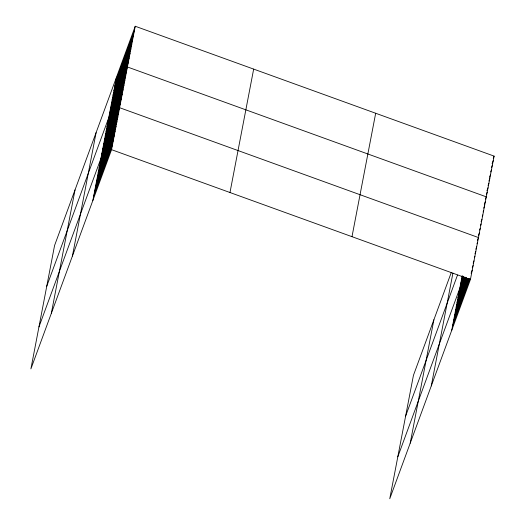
<?xml version="1.0" encoding="UTF-8"?>
<svg xmlns="http://www.w3.org/2000/svg" width="525" height="525" viewBox="0 0 525 525"><rect width="100%" height="100%" fill="white"/><g stroke="black" fill="none" stroke-linecap="round" stroke-linejoin="round"><path stroke-width="0.79" d="M51.338 313.327L75.022 189.906M72.404 256.075L96.088 132.654M92.846 200.504L116.53 77.09M135.24 26.25L54.58 245.47L30.896 368.891L111.556 149.671L135.24 26.25L494.104 156.109L470.42 279.53L389.76 498.75L413.444 375.329L451.303 272.436M229.976 192.524L253.667 69.103M351.993 236.677L375.677 113.256M410.209 443.185L433.893 319.764M431.268 385.934L452.931 273.072M451.717 330.363L462.23 275.579M115.664 81.611L134.367 30.778M114.798 86.139L133.501 35.3M113.925 90.668L132.635 39.828M113.059 95.189L131.762 44.349M112.193 99.717L130.896 48.878M111.32 104.239L130.029 53.399M110.453 108.767L129.157 57.927M109.587 113.288L128.29 62.455M46.764 286.204L127.424 66.977L486.288 196.836L485.454 199.113M107.848 122.345L126.551 71.505M106.982 126.866L125.685 76.027M106.109 131.394L124.819 80.555M105.243 135.916L123.946 85.083M104.377 140.444L123.08 89.604M103.504 144.966L122.213 94.132M102.638 149.494L121.341 98.654M101.771 154.022L120.474 103.182M38.948 326.931L119.608 107.704L478.472 237.562L477.356 240.601M100.006 163.209L118.709 112.37M99.113 167.869L117.817 117.029M98.214 172.535L116.924 121.695M97.322 177.194L116.025 126.354M96.429 181.86L115.132 131.02M95.53 186.519L114.24 135.68M94.638 191.179L113.341 140.346M93.745 195.845L112.448 145.005M493.27 158.386L494.104 156.109M492.122 163.669L493.238 160.637M491.531 167.436L492.371 165.158M490.665 171.964L491.498 169.687M489.517 177.247L490.632 174.208M488.926 181.013L489.766 178.736M488.06 185.535L488.893 183.258M486.911 190.824L488.027 187.786M486.321 194.585L487.161 192.314M405.628 416.062L457.498 275.087M484.306 204.396L485.422 201.364M483.715 208.162L484.555 205.885M483.125 211.929L483.683 210.413M482.258 216.457L482.816 214.942M481.11 221.74L481.95 219.463M480.519 225.507L481.077 223.991M461.508 279.353L462.623 276.321M479.653 230.029L480.211 228.513M460.635 283.881L463.431 276.288M478.505 235.318L479.345 233.041M397.812 456.789L463.956 277.023M458.876 293.068L464.737 277.134M477.022 243.744L477.579 242.228M457.977 297.728L465.517 277.239M475.847 249.165L476.68 246.888M457.085 302.393L466.298 277.351M474.954 253.831L475.788 251.554M456.192 307.053L466.797 278.217M474.337 257.736L474.895 256.213M455.293 311.719L467.578 278.329M473.163 263.156L473.996 260.879M454.401 316.378L468.359 278.44M472.264 267.816L473.104 265.538M453.502 321.037L469.14 278.552M471.096 273.236L472.211 270.204M452.609 325.703L469.921 278.657M111.556 149.671L470.42 279.53"/></g></svg>
